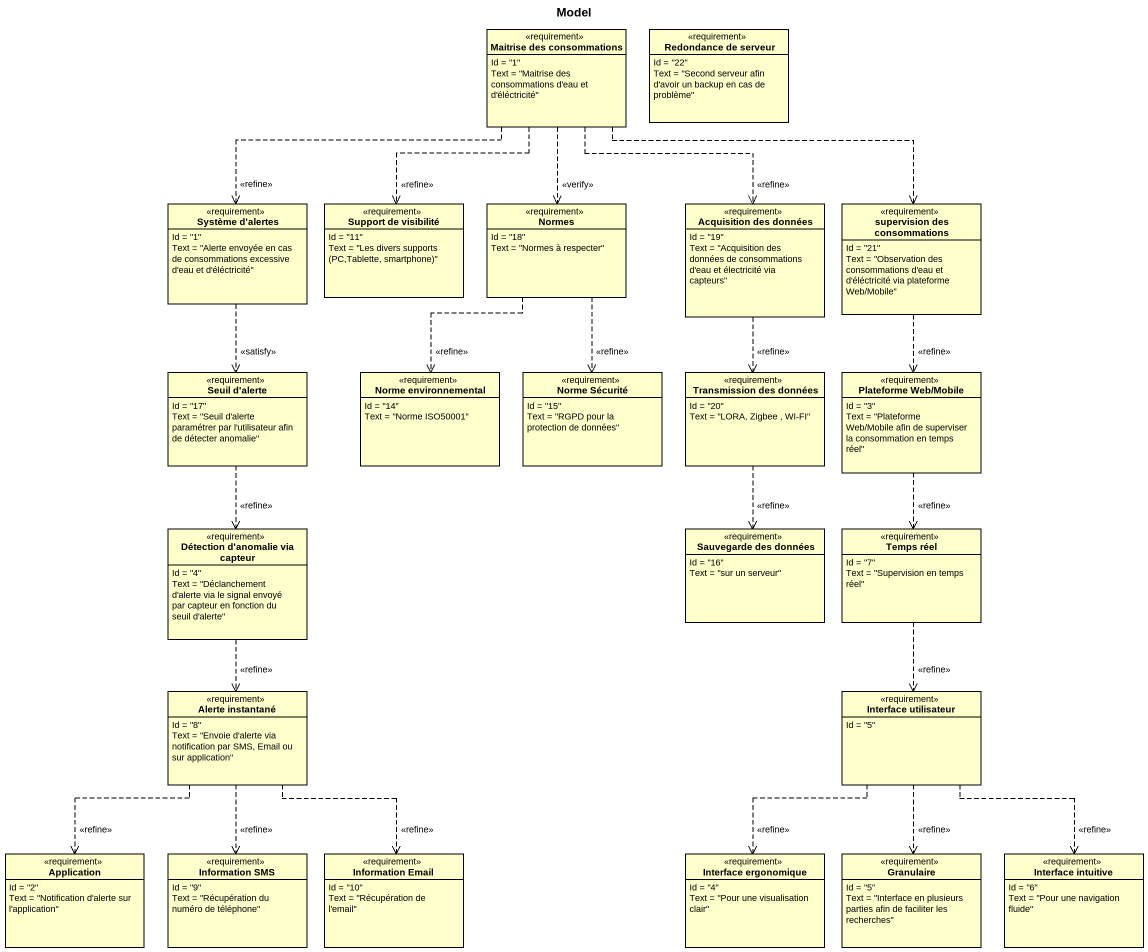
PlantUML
@startuml
title Model
hide circle
hide empty members
class "Maitrise des consommations" as Maitrise_des_consommations <<requirement>> {
  Id = "1"
  Text = "Maitrise des consommations d'eau et d'éléctricité"
}
class "Redondance de serveur" as Redondance_de_serveur <<requirement>> {
  Id = "22"
  Text = "Second serveur afin d'avoir un backup en cas de problème"
}
class "Système d'alertes" as Système_d_alertes <<requirement>> {
  Id = "1"
  Text = "Alerte envoyée en cas de consommations excessive d'eau et d'éléctricité"
}
class "Support de visibilité" as Support_de_visibilité <<requirement>> {
  Id = "11"
  {field} Text = "Les divers supports (PC,Tablette, smartphone)"
}
class Normes <<requirement>> {
  Id = "18"
  Text = "Normes à respecter"
}
class "Acquisition des données" as Acquisition_des_données <<requirement>> {
  Id = "19"
  Text = "Acquisition des données de consommations d'eau et électricité via capteurs"
}
class "supervision des consommations" as supervision_des <<requirement>> {
  Id = "21"
  Text = "Observation des consommations d'eau et d'éléctricité via plateforme Web/Mobile"
}
class "Seuil d'alerte" as Seuil_d_alerte <<requirement>> {
  Id = "17"
  Text = "Seuil d'alerte paramétrer par l'utilisateur afin de détecter anomalie"
}
class "Norme environnemental" as Norme_environnemental <<requirement>> {
  Id = "14"
  Text = "Norme ISO50001"
}
class "Norme Sécurité" as Norme_Sécurité <<requirement>> {
  Id = "15"
  Text = "RGPD pour la protection de données"
}
class "Transmission des données" as Transmission_des_données <<requirement>> {
  Id = "20"
  Text = "LORA, Zigbee , WI-FI"
}
class "Plateforme Web/Mobile" as Plateforme_Web_Mobile <<requirement>> {
  Id = "3"
  Text = "Plateforme Web/Mobile afin de superviser la consommation en temps réel"
}
class "Détection d'anomalie via capteur" as Détection_d_anomalie_via <<requirement>> {
  Id = "4"
  Text = "Déclanchement d'alerte via le signal envoyé par capteur en fonction du seuil d'alerte"
}
class "Sauvegarde des données" as Sauvegarde_des_données <<requirement>> {
  Id = "16"
  Text = "sur un serveur"
}
class "Temps réel" as Temps_réel <<requirement>> {
  Id = "7"
  Text = "Supervision en temps réel"
}
class "Alerte instantané" as Alerte_instantané <<requirement>> {
  Id = "8"
  Text = "Envoie d'alerte via notification par SMS, Email ou sur application"
}
class "Interface utilisateur" as Interface_utilisateur <<requirement>> {
  Id = "5"
}
class Application <<requirement>> {
  Id = "2"
  Text = "Notification d'alerte sur l'application"
}
class "Information SMS" as Information_SMS <<requirement>> {
  Id = "9"
  Text = "Récupération du numéro de téléphone"
}
class "Information Email" as Information_Email <<requirement>> {
  Id = "10"
  Text = "Récupération de l'email"
}
class "Interface ergonomique" as Interface_ergonomique <<requirement>> {
  Id = "4"
  Text = "Pour une visualisation clair"
}
class Granulaire <<requirement>> {
  Id = "5"
  Text = "Interface en plusieurs parties afin de faciliter les recherches"
}
class "Interface intuitive" as Interface_intuitive <<requirement>> {
  Id = "6"
  Text = "Pour une navigation fluide"
}
Maitrise_des_consommations .left.> Système_d_alertes : <<refine>>
Maitrise_des_consommations ..> Support_de_visibilité : <<refine>>
Maitrise_des_consommations ..> Normes : <<verify>>
Maitrise_des_consommations ..> Acquisition_des_données : <<refine>>
Maitrise_des_consommations .right.> supervision_des
Système_d_alertes ..> Seuil_d_alerte : <<satisfy>>
Normes ..> Norme_environnemental : <<refine>>
Normes ..> Norme_Sécurité : <<refine>>
Acquisition_des_données ..> Transmission_des_données : <<refine>>
supervision_des ..> Plateforme_Web_Mobile : <<refine>>
Seuil_d_alerte ..> Détection_d_anomalie_via : <<refine>>
Transmission_des_données ..> Sauvegarde_des_données : <<refine>>
Plateforme_Web_Mobile ..> Temps_réel : <<refine>>
Détection_d_anomalie_via ..> Alerte_instantané : <<refine>>
Temps_réel ..> Interface_utilisateur : <<refine>>
Alerte_instantané ..> Application : <<refine>>
Alerte_instantané ..> Information_SMS : <<refine>>
Alerte_instantané ..> Information_Email : <<refine>>
Interface_utilisateur ..> Interface_ergonomique : <<refine>>
Interface_utilisateur ..> Granulaire : <<refine>>
Interface_utilisateur ..> Interface_intuitive : <<refine>>
@enduml
